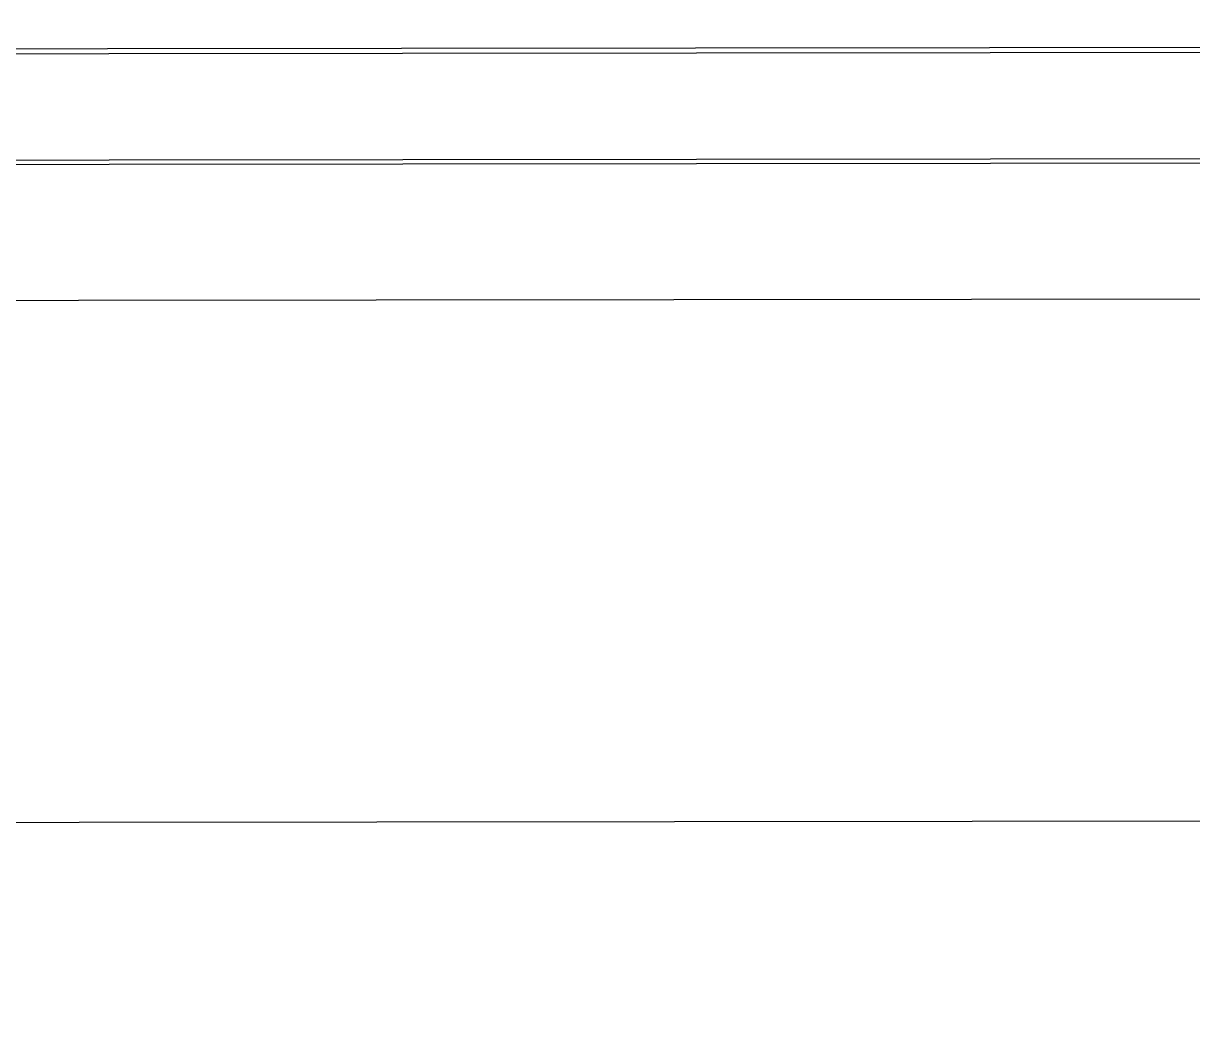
# Model space of a CAD drawing. Header units: feet. Extents: x -99009 to 3252343, y -11094690 to 9035152.
# Drawn here: x 2488723.6 to 2489081.8, y -1981237.9 to -1980934.5 of the extents above; entities that cross this region are included whole.
import ezdxf

# ---------------------------------------------------------------- set-up
doc = ezdxf.new("R2010")
doc.units = ezdxf.units.FT
doc.layers.add('1', color=1, linetype='Continuous')

# ---------------------------------------------------------------- blocks, each defined once
blk = doc.blocks.new('lEVELLING mACHINE')
at = {"color": 200, "lineweight": 25, "transparency": 33554684}
blk.add_lwpolyline([(13271.33, 7724.53), (13271.33, 7564.48), (11447.13, 7564.48), (11447.13, 7724.53)], close=True, dxfattribs=at)
for points in [[(11456.76, 7564.48), (11456.76, 7522.99), (13257.25, 7522.99), (13257.25, 7564.48)], [(11504.18, 7487.43), (11529.38, 7462.97), (13279.48, 7462.97), (13303.93, 7487.43), (13260.96, 7487.43), (13262.44, 7488.91), (13262.44, 7521.51), (13260.96, 7522.99), (13257.99, 7522.99), (13257.25, 7521.51), (13257.25, 7488.91), (11456.76, 7488.91)], [(13257.25, 7521.51), (11456.76, 7521.51)], [(13257.99, 7487.43), (11456.02, 7487.43)]]:
    blk.add_lwpolyline(points, dxfattribs=at)
blk = doc.blocks.new('A$Cac12730c')
blk.add_blockref('lEVELLING mACHINE', (-11218.13, -5688.95))

msp = doc.modelspace()

# ---------------------------------------------------------------- linework, layer by layer
at = {"layer": '1'}
msp.add_arc((2520410.24778, -1978395.99612), 100000, 84.1346387202, 194.3871675539, dxfattribs=at)

# ---------------------------------------------------------------- block references
at = {"transparency": 33554684, "rotation": 180.0650517140762}
msp.add_blockref('A$Cac12730c', (2490426.6334, -1979141.86212), dxfattribs=at)

doc.saveas('drawing.dxf')
